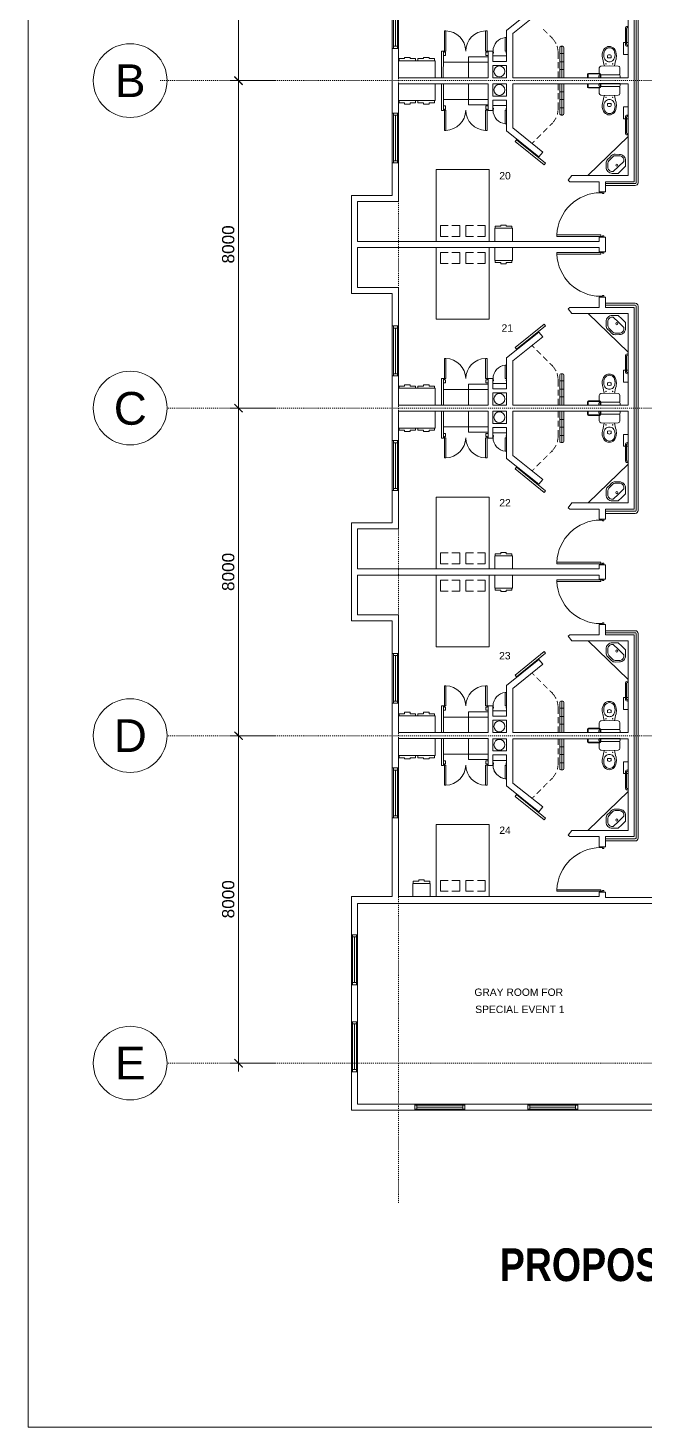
# Model space of a CAD drawing. Header units: feet. Extents: x 24 to 2788, y 15 to 613.
# Drawn here: x 23.6 to 174.3, y 64 to 405.8 of the extents above; entities that cross this region are included whole.
import ezdxf

# ---------------------------------------------------------------- set-up
doc = ezdxf.new("R2010")
doc.units = ezdxf.units.FT
doc.header["$MEASUREMENT"] = 0
doc.linetypes.add('DASHED', pattern=[0.5, 0.25, -0.25])
doc.layers.get('0').update_dxf_attribs({"color": 255, "lineweight": 0})
for name, color, linetype, lineweight in [('Dimmension', 250, 'Continuous', 0), ('Pluming', 4, 'Continuous', 13), ('Text', 251, 'Continuous', 9)]:
    doc.layers.add(name, color=color, linetype=linetype, lineweight=lineweight)
doc.layers.add('Doors', color=7, linetype='Continuous')
doc.layers.add('Grid', color=1, linetype='Continuous')
doc.styles.add('arrial', font='ARIALNB.TTF')
doc.styles.add('PDF Arial', font='arial.ttf')

# ---------------------------------------------------------------- blocks, each defined once
blk = doc.blocks.new('Toilet')
at = {"layer": 'Pluming', "lineweight": 0}
blk.add_line((-0.256, 0), (0.256, 0), dxfattribs=at)
for points in [[(-0.126, 0.712, 0.180883), (-0.183, 0.539, 0.034528), (-0.171, 0.457, 0.017331), (-0.131, 0.289)], [(0.126, 0.518, 0.165153), (0.106, 0.667, 0.571941), (-0.119, 0.667, 0.179597), (-0.142, 0.517, 0.068995), (-0.119, 0.452, 0.250971), (-0.028, 0.39, 0.054511), (0.011, 0.39, 0.25088), (0.103, 0.452, 0.068995), (0.126, 0.518)], [(0.114, 0.289, 0.017331), (0.154, 0.457, 0.011626), (0.164, 0.538, 0.180908), (0.107, 0.711, 0.440691), (-0.127, 0.711)], [(0.038, 0.523, 0.236067), (0.025, 0.548, 0.353499), (-0.044, 0.548, 0.236042), (-0.057, 0.523), (-0.057, 0.502, 0.380629), (-0.044, 0.487, 0.058069), (0.025, 0.487)], [(0.038, 0.523), (0.038, 0.502, -0.380629), (0.025, 0.487)], [(-0.542, 0), (-0.542, 0.07, -0.414214), (-0.506, 0.106), (-0.252, 0.106)], [(-0.529, 0), (-0.529, 0.07, -0.414214), (-0.506, 0.093), (-0.252, 0.093)], [(-0.256, 0.108, 0.237145), (-0.239, 0.074, 0.191995), (-0.235, 0.072, 0.414213), (-0.263, 0.044)], [(0.224, 0.072, 0.191995), (0.229, 0.074, 0.3575), (0.248, 0.104), (0.248, 0.239, 0.401104), (0.205, 0.284), (-0.006, 0.292), (-0.214, 0.284, 0.401077), (-0.256, 0.239)], [(-0.218, 0), (-0.218, 0.07, 0.414214), (-0.254, 0.106)], [(-0.231, 0), (-0.231, 0.07, 0.414214), (-0.254, 0.093)], [(0.258, 0), (0.258, 0.044, 0.414213), (0.231, 0.072), (-0.227, 0.072)]]:
    blk.add_lwpolyline(points, format="xyb", dxfattribs=at)
for points in [[(-0.263, 0), (-0.262, 0.046)], [(-0.256, 0.106), (-0.256, 0.241)], [(-0.235, 0.072), (0.226, 0.072)]]:
    blk.add_lwpolyline(points, dxfattribs=at)
for centre in [(-0.089, 0.337), (0.072, 0.337)]:
    blk.add_circle(centre, 0.00635, dxfattribs=at)
blk = doc.blocks.new('accessible Hand')
at = {"layer": 'Pluming', "lineweight": 0}
for points in [[(0.11, 0.688), (0.095, 0.688)], [(0.047, 0.639), (0.047, 0.25)], [(0.072, 0.639), (0.072, 0.25)], [(0.11, 0.658), (0.091, 0.658)], [(0.091, 0.231), (0.11, 0.231)], [(0.095, 0.201), (0.11, 0.201)]]:
    blk.add_lwpolyline(points, dxfattribs=at)
blk.add_lwpolyline([(0, 0.292), (0, 0), (0.11, 0), (0.11, 0.292)], close=True, dxfattribs=at)
for centre, radius, start, end in [((0.095, 0.639), 0.0487, 90, 180), ((0.091, 0.639), 0.0191, 90, 180), ((0.095, 0.25), 0.0487, 180.0055, 270), ((0.091, 0.25), 0.0191, 180.0056, 269.9999)]:
    blk.add_arc(centre, radius, start, end, dxfattribs=at)
blk = doc.blocks.new('Small Door')
at = {"layer": 'Doors', "lineweight": 0}
blk.add_lwpolyline([(-0.004, 0.055), (-0.004, 0.385), (-0.034, 0.385), (-0.034, 0.055)], close=True, dxfattribs=at)
for points in [[(-0.339, 0), (-0.322, 0), (-0.322, 0.025), (-0.33, 0.025), (-0.33, 0.055), (-0.339, 0.055)], [(0, 0), (-0.013, 0), (-0.013, 0.025), (-0.004, 0.025), (-0.004, 0.055), (0, 0.055)]]:
    blk.add_lwpolyline(points, dxfattribs=at)
blk.add_arc((0.003, 0.054), 0.333, 96.3462, 179.842, dxfattribs=at)
blk = doc.blocks.new('Two Doors')
at = {"layer": 'Doors', "lineweight": 0}
for points in [[(-0.485, 0), (-0.485, 0.491), (-0.519, 0.491), (-0.519, 0)], [(0.485, 0), (0.485, 0.491), (0.519, 0.491), (0.519, 0)], [(0.544, 0), (0.519, 0), (0.519, -0.03), (0.493, -0.03), (0.493, -0.106), (0.544, -0.106)]]:
    blk.add_lwpolyline(points, close=True, dxfattribs=at)
blk.add_lwpolyline([(0.485, 0.491, 0.401509), (0, 0, 0.401481), (-0.485, 0.491)], format="xyb", dxfattribs=at)
blk.add_lwpolyline([(-0.544, -0.106), (-0.497, -0.106), (-0.497, -0.03), (-0.519, -0.03), (-0.519, 0), (-0.544, 0), (-0.544, -0.106)], dxfattribs=at)
blk = doc.blocks.new('Sink')
at = {"layer": 'Pluming', "lineweight": 0}
blk.add_lwpolyline([(-0.225, -0.135), (-0.174, -0.186), (-0.128, -0.233, 0.20163), (-0.038, -0.268), (0.063, -0.264, 0.196173), (0.169, -0.219, 0.201655), (0.212, -0.111), (0.212, -0.111), (0.21, 0.028), (0.121, 0.116), (0.032, 0.201), (-0.112, 0.201), (-0.112, 0.201, 0.201655), (-0.22, 0.156, 0.196173), (-0.262, 0.051), (-0.262, -0.047, 0.201655), (-0.225, -0.136)], format="xyb", dxfattribs=at)
blk.add_lwpolyline([(-0.098, -0.207, 0.20163), (-0.038, -0.231), (0.063, -0.231, 0.196173), (0.138, -0.198, 0.201654), (0.169, -0.121), (0.167, -0.091), (0.04, 0.036), (-0.087, 0.159), (-0.112, 0.159, 0.201654), (-0.189, 0.126, 0.196173), (-0.22, 0.051), (-0.22, -0.047, 0.201655), (-0.195, -0.106), (-0.149, -0.156)], format="xyb", close=True, dxfattribs=at)
blk.add_circle((0, 0), 0.0275, dxfattribs=at)
blk = doc.blocks.new('Door')
at = {"layer": 'Doors', "lineweight": 5}
for points in [[(-0.059, 0.08), (-0.021, 0.08), (-0.021, 1.152), (-0.059, 1.152)], [(-1.109, 0), (-1.071, 0), (-1.071, 0.038), (-1.088, 0.038), (-1.088, 0.08), (-1.109, 0.08)], [(0, 0), (-0.038, 0), (-0.038, 0.038), (-0.021, 0.038), (-0.021, 0.08), (0, 0.08)]]:
    blk.add_lwpolyline(points, close=True, dxfattribs=at)
blk.add_arc((-0.015, 0.079), 1.073, 92.3612, 179.9488, dxfattribs=at)

msp = doc.modelspace()

# ---------------------------------------------------------------- linework, layer by layer
at = {"color": 255, "lineweight": 0, "transparency": 33554559}
for p, q in [((125.06, 399.1), (125.02, 393.64)), ((112.83, 385), (112.83, 372.81)), ((113.84, 333.01), (113.84, 320.82)), ((112.83, 304.99), (112.83, 292.8)), ((113.84, 253), (113.84, 240.81)), ((113.84, 225.02), (113.84, 212.82)), ((103.85, 184.25), (103.85, 172.05)), ((102.83, 162.99), (102.83, 150.8)), ((130.27, 142.63), (118.08, 142.63))]:
    msp.add_line(p, q, dxfattribs=at)
at = {"color": 255, "lineweight": 0}
msp.add_lwpolyline([(23.64, 586.31), (659.47, 586.31), (659.47, 64), (23.64, 64)], close=True, dxfattribs=at)
at = {"color": 255, "lineweight": 0, "transparency": 33554559}
for points in [[(253.97, 152.88), (253.97, 151.39), (246.1, 151.39), (246.1, 141.4), (222.09, 141.4), (222.09, 151.39), (194.83, 151.39), (194.83, 141.4), (102.58, 141.4), (102.58, 193.64), (112.57, 193.64), (112.57, 260.92), (102.58, 260.92), (102.58, 284.88), (112.57, 284.88), (112.57, 340.89), (102.58, 340.89), (102.58, 364.89), (112.57, 364.89), (112.57, 432.17), (102.58, 432.17), (102.58, 484.41), (145.64, 484.41)], [(171.59, 417.56), (171.59, 368.24), (164.6, 368.24), (164.6, 365.74), (163.08, 365.74), (163.08, 368.24), (155.88, 368.24), (155.46, 368.58), (156.39, 369.76), (170.11, 369.76), (170.11, 392.16), (141.99, 392.16), (141.99, 381.36), (149.28, 375.48), (148.35, 374.33), (140.47, 380.64), (140.47, 388.18), (137.08, 388.18), (137.08, 385.64), (135.94, 385.64), (135.94, 392.16), (114.1, 392.16), (123.03, 392.16), (123.03, 388.05), (114.1, 388.05)], [(149.28, 410.32), (141.99, 404.44), (141.99, 393.64), (170.11, 393.64), (170.11, 416.04)], [(112.57, 400.79), (114.1, 400.79), (114.1, 393.64), (135.94, 393.64), (135.94, 400.16), (137.08, 400.16), (137.08, 397.62), (140.47, 397.62), (140.47, 405.16), (148.35, 411.51)], [(112.83, 401.35), (112.83, 412.99)], [(113.33, 412.48), (113.33, 401.35)], [(113.84, 400.79), (113.84, 412.99)], [(114.1, 400.79), (114.1, 412.99)], [(151.48, 403.29), (151.65, 403.42)], [(113.84, 401.35), (112.83, 401.35), (112.83, 400.79)], [(124.55, 393.64), (124.55, 400.16), (125.06, 400.16)], [(152.58, 402.11), (152.41, 401.98)], [(152.71, 401.3), (152.88, 401.35)], [(153.98, 401.3), (153.98, 393.68)], [(154.48, 393.68), (154.48, 400.96)], [(123.03, 393.64), (123.03, 397.79), (114.1, 397.79)], [(118.24, 397.79), (118.24, 398.3), (116.89, 398.3), (116.89, 398.59), (115.58, 398.59), (115.58, 398.3), (114.22, 398.3), (114.22, 397.79)], [(118.84, 397.79), (118.84, 398.3), (120.19, 398.3), (120.19, 398.59), (121.55, 398.59), (121.55, 398.3), (122.9, 398.3), (122.9, 397.79)], [(135.94, 397.45), (125.06, 397.45)], [(135.94, 398.76), (131.16, 398.76), (131.16, 393.64)], [(140.47, 398.97), (137.08, 398.97)], [(154.48, 399.57), (153.47, 399.57)], [(154.48, 397.54), (153.47, 397.54)], [(154.48, 395.67), (153.47, 395.67)], [(114.1, 392.16), (114.1, 363.41), (104.06, 363.41), (104.06, 353.63), (163.08, 353.63), (163.08, 354.65), (164.6, 354.65), (164.6, 351.13), (163.08, 351.13), (163.08, 352.15), (104.06, 352.15), (104.06, 342.41), (114.1, 342.41), (114.1, 313.67), (135.94, 313.67), (135.94, 320.14), (137.08, 320.14), (137.08, 317.65), (140.47, 317.65), (140.47, 325.18), (148.35, 331.49), (149.28, 330.31), (141.99, 324.46), (141.99, 313.67), (170.11, 313.67), (170.11, 336.06), (156.39, 336.06), (155.46, 337.21), (155.88, 337.54), (163.08, 337.54), (163.08, 340.04), (164.6, 340.04), (164.6, 337.54), (171.59, 337.54), (171.59, 288.27), (164.6, 288.27), (164.6, 285.77), (163.08, 285.77), (163.08, 288.27), (155.88, 288.27), (155.46, 288.56), (156.39, 289.75), (170.11, 289.75), (170.11, 312.14), (141.99, 312.14), (141.99, 301.35), (149.28, 295.46), (148.35, 294.32), (140.47, 300.63), (140.47, 308.16), (137.08, 308.16), (137.08, 305.62), (135.94, 305.62), (135.94, 312.14), (114.1, 312.14), (114.1, 304.99), (112.57, 304.99)], [(124.55, 392.16), (124.55, 385.64), (125.06, 385.64), (125.06, 392.16)], [(135.94, 387.04), (131.16, 387.04), (131.16, 392.16)], [(153.17, 392.16), (152.96, 392.16)], [(154.48, 390.17), (153.47, 390.17)], [(153.98, 384.54), (153.98, 392.16)], [(154.48, 392.16), (154.48, 384.88)], [(118.24, 388.05), (118.24, 387.54), (116.89, 387.54), (116.89, 387.21), (115.58, 387.21), (115.58, 387.54), (114.22, 387.54), (114.22, 388.05)], [(118.84, 388.05), (118.84, 387.54), (120.19, 387.54), (120.19, 387.21), (121.55, 387.21), (121.55, 387.54), (122.9, 387.54), (122.9, 388.05)], [(135.94, 388.35), (125.06, 388.35)], [(140.47, 386.87), (137.08, 386.87)], [(154.48, 388.31), (153.47, 388.31)], [(154.48, 386.27), (153.47, 386.27)], [(114.1, 385), (112.57, 385)], [(112.83, 384.5), (113.84, 384.5)], [(113.33, 384.5), (113.33, 373.32)], [(113.84, 372.81), (113.84, 385)], [(151.65, 382.38), (151.48, 382.55)], [(170.11, 379.25), (160.41, 369.8)], [(114.1, 372.81), (112.57, 372.81)], [(113.84, 373.32), (112.83, 373.32)], [(164.56, 367.29), (171.84, 367.29)], [(126.2, 357.57), (124.3, 357.57), (124.3, 354.86), (126.2, 354.86)], [(127.14, 354.86), (129.08, 354.86), (129.08, 357.57), (127.14, 357.57)], [(132.38, 357.57), (130.48, 357.57), (130.48, 354.86), (132.38, 354.86)], [(133.36, 354.86), (135.26, 354.86), (135.26, 357.57), (133.36, 357.57)], [(141.91, 353.63), (141.91, 356.85), (137.59, 356.85), (137.59, 353.63)], [(137.72, 356.85), (137.72, 357.36), (139.07, 357.36), (139.07, 357.65), (140.39, 357.65), (140.39, 357.36), (141.74, 357.36), (141.74, 356.85)], [(126.2, 348.26), (124.3, 348.26), (124.3, 350.92), (126.2, 350.92)], [(127.14, 350.92), (129.08, 350.92), (129.08, 348.26), (127.14, 348.26)], [(132.38, 348.26), (130.48, 348.26), (130.48, 350.92), (132.38, 350.92)], [(133.36, 350.92), (135.26, 350.92), (135.26, 348.26), (133.36, 348.26)], [(137.72, 348.98), (137.72, 348.47), (139.07, 348.47), (139.07, 348.13), (140.39, 348.13), (140.39, 348.47), (141.74, 348.47), (141.74, 348.98)], [(170.11, 326.58), (160.41, 336.02)], [(112.57, 333.01), (114.1, 333.01)], [(112.83, 320.82), (112.83, 333.01)], [(113.84, 332.46), (112.83, 332.46)], [(113.33, 321.33), (113.33, 332.46)], [(112.83, 321.33), (113.84, 321.33)], [(151.65, 323.4), (151.48, 323.28)], [(152.58, 322.09), (152.41, 322.01)], [(152.71, 321.29), (152.88, 321.37)], [(153.98, 321.29), (153.98, 313.67)], [(112.57, 320.82), (114.1, 320.82)], [(118.24, 317.77), (118.24, 318.28), (116.89, 318.28), (116.89, 318.58), (115.58, 318.58), (115.58, 318.28), (114.22, 318.28), (114.22, 317.77)], [(118.84, 317.77), (118.84, 318.28), (120.19, 318.28), (120.19, 318.58), (121.55, 318.58), (121.55, 318.28), (122.9, 318.28), (122.9, 317.77)], [(124.55, 313.67), (124.55, 320.14), (125.06, 320.14), (125.06, 313.67)], [(135.94, 318.75), (131.16, 318.75), (131.16, 313.67)], [(140.47, 318.96), (137.08, 318.96)], [(154.48, 319.55), (153.47, 319.55)], [(154.48, 313.67), (154.48, 320.95)], [(123.03, 313.67), (123.03, 317.77), (114.1, 317.77)], [(135.94, 317.44), (125.06, 317.44)], [(154.48, 317.52), (153.47, 317.52)], [(154.48, 315.66), (153.47, 315.66)], [(123.03, 312.14), (123.03, 308.04), (114.1, 308.04), (114.1, 312.14)], [(124.55, 312.14), (124.55, 305.62), (125.06, 305.62), (125.06, 312.14)], [(135.94, 307.06), (131.16, 307.06), (131.16, 312.14)], [(153.98, 304.52), (153.98, 312.14)], [(154.48, 312.14), (154.48, 304.86)], [(118.24, 308.04), (118.24, 307.53), (116.89, 307.53), (116.89, 307.19), (115.58, 307.19), (115.58, 307.53), (114.22, 307.53), (114.22, 308.04)], [(118.84, 308.04), (118.84, 307.53), (120.19, 307.53), (120.19, 307.19), (121.55, 307.19), (121.55, 307.53), (122.9, 307.53), (122.9, 308.04)], [(135.94, 308.38), (125.06, 308.38)], [(154.48, 310.15), (153.47, 310.15)], [(154.48, 308.29), (153.47, 308.29)], [(114.1, 304.99), (114.1, 292.8), (112.57, 292.8)], [(112.83, 304.48), (113.84, 304.48)], [(113.33, 304.48), (113.33, 293.3)], [(113.84, 292.8), (113.84, 304.99)], [(140.47, 306.85), (137.08, 306.85)], [(154.48, 306.26), (153.47, 306.26)], [(151.65, 302.36), (151.48, 302.53)], [(170.11, 299.23), (160.41, 289.79)], [(137.08, 225.65), (137.08, 228.19), (140.47, 228.19), (140.47, 220.61), (148.35, 214.3), (149.28, 215.49), (141.99, 221.33), (141.99, 232.13), (170.11, 232.13), (170.11, 209.73), (156.39, 209.73), (155.46, 208.59), (155.88, 208.25), (163.08, 208.25), (163.08, 205.75), (164.6, 205.75), (164.6, 208.25), (171.59, 208.25), (171.59, 257.53), (164.6, 257.53), (164.6, 260.03), (163.08, 260.03), (163.08, 257.53), (155.88, 257.53), (155.46, 257.23), (156.39, 256.05), (170.11, 256.05), (170.11, 233.65), (141.99, 233.65), (141.99, 244.45), (149.28, 250.33), (148.35, 251.48), (140.47, 245.17), (140.47, 237.63), (137.08, 237.63), (137.08, 240.17), (135.94, 240.17), (135.94, 233.65), (114.1, 233.65), (114.1, 262.4), (104.06, 262.4), (104.06, 272.14), (163.08, 272.14), (163.08, 271.16), (164.6, 271.16), (164.6, 274.63), (163.08, 274.63), (163.08, 273.66), (104.06, 273.66), (104.06, 283.4), (114.1, 283.4), (114.1, 292.8)], [(113.84, 293.3), (112.83, 293.3)], [(164.6, 287.21), (171.88, 287.21)], [(126.2, 277.55), (124.3, 277.55), (124.3, 274.89), (126.2, 274.89)], [(127.14, 274.89), (129.08, 274.89), (129.08, 277.55), (127.14, 277.55)], [(132.38, 277.55), (130.48, 277.55), (130.48, 274.89), (132.38, 274.89)], [(133.36, 274.89), (135.26, 274.89), (135.26, 277.55), (133.36, 277.55)], [(137.72, 276.84), (137.72, 277.34), (139.07, 277.34), (139.07, 277.68), (140.39, 277.68), (140.39, 277.34), (141.74, 277.34), (141.74, 276.84)], [(141.91, 273.66), (141.91, 276.84), (137.59, 276.84), (137.59, 273.66)], [(126.2, 268.24), (124.3, 268.24), (124.3, 270.91), (126.2, 270.91)], [(127.14, 270.91), (129.08, 270.91), (129.08, 268.24), (127.14, 268.24)], [(132.38, 268.24), (130.48, 268.24), (130.48, 270.91), (132.38, 270.91)], [(133.36, 270.91), (135.26, 270.91), (135.26, 268.24), (133.36, 268.24)], [(141.91, 272.14), (141.91, 268.96), (137.59, 268.96), (137.59, 272.14)], [(137.72, 268.96), (137.72, 268.45), (139.07, 268.45), (139.07, 268.11), (140.39, 268.11), (140.39, 268.45), (141.74, 268.45), (141.74, 268.96)], [(114.1, 253), (112.57, 253)], [(112.83, 240.81), (112.83, 253)], [(170.11, 246.61), (160.41, 256.05)], [(113.84, 252.49), (112.83, 252.49)], [(113.33, 241.32), (113.33, 252.49)], [(151.65, 243.43), (151.48, 243.26)], [(114.1, 240.81), (112.57, 240.81)], [(112.83, 241.32), (113.84, 241.32)], [(124.55, 233.65), (124.55, 240.17), (125.06, 240.17), (125.06, 233.65)], [(152.58, 242.08), (152.41, 241.99)], [(152.71, 241.27), (152.88, 241.36)], [(154.48, 239.58), (153.47, 239.58)], [(153.98, 241.32), (153.98, 233.69)], [(154.48, 233.69), (154.48, 240.98)], [(123.03, 233.65), (123.03, 237.76), (114.1, 237.76)], [(118.24, 237.76), (118.24, 238.27), (116.89, 238.27), (116.89, 238.61), (115.58, 238.61), (115.58, 238.27), (114.22, 238.27), (114.22, 237.76)], [(118.84, 237.76), (118.84, 238.27), (120.19, 238.27), (120.19, 238.61), (121.55, 238.61), (121.55, 238.27), (122.9, 238.27), (122.9, 237.76)], [(135.94, 237.42), (125.06, 237.42)], [(135.94, 238.73), (131.16, 238.73), (131.16, 233.65)], [(140.47, 238.94), (137.08, 238.94)], [(154.48, 237.55), (153.47, 237.55)], [(154.48, 235.68), (153.47, 235.68)], [(123.03, 232.17), (123.03, 228.02), (114.1, 228.02)], [(137.08, 226.16), (137.25, 226.16), (137.25, 225.95), (137.17, 225.95), (137.17, 225.65), (135.94, 225.65), (135.94, 232.17), (114.1, 232.17), (114.1, 193.64), (163.08, 193.64), (163.08, 194.66), (164.6, 194.66), (164.6, 193.39), (181.24, 193.39)], [(124.55, 232.13), (124.55, 225.65), (125.06, 225.65), (125.06, 232.13)], [(135.94, 227.05), (131.16, 227.05), (131.16, 232.13)], [(137.08, 232.17), (137.08, 229.16), (140.47, 229.16), (140.47, 232.13), (137.08, 232.13)], [(154.48, 230.18), (153.47, 230.18)], [(153.98, 224.55), (153.98, 232.17)], [(154.48, 232.17), (154.48, 224.89)], [(118.24, 228.02), (118.24, 227.51), (116.89, 227.51), (116.89, 227.22), (115.58, 227.22), (115.58, 227.51), (114.22, 227.51), (114.22, 228.02)], [(118.84, 228.02), (118.84, 227.51), (120.19, 227.51), (120.19, 227.22), (121.55, 227.22), (121.55, 227.51), (122.9, 227.51), (122.9, 228.02)], [(135.94, 228.36), (125.06, 228.36)], [(140.47, 226.84), (137.08, 226.84)], [(140.47, 226.16), (140.34, 226.16), (140.34, 225.95), (140.43, 225.95), (140.43, 222.35), (140.13, 222.35), (140.13, 225.65), (140.47, 225.65)], [(154.48, 228.32), (153.47, 228.32)], [(154.48, 226.29), (153.47, 226.29)], [(114.1, 225.02), (112.57, 225.02)], [(112.83, 212.82), (112.83, 225.02)], [(113.84, 224.47), (112.83, 224.47)], [(113.33, 213.33), (113.33, 224.47)], [(138.14, 223.32), (137.89, 223.58), (137.46, 224.21), (137.25, 224.89), (137.25, 224.93)], [(140.43, 222.35), (139.71, 222.43), (138.99, 222.69), (138.9, 222.77)], [(151.65, 222.39), (151.48, 222.52)], [(170.11, 219.26), (160.41, 209.82)], [(112.57, 212.82), (114.1, 212.82)], [(112.83, 213.33), (113.84, 213.33)], [(164.6, 207.19), (171.88, 207.19)], [(117.57, 193.64), (117.57, 196.82), (121.84, 196.82), (121.84, 193.64)], [(121.72, 196.82), (121.72, 197.33), (120.36, 197.33), (120.36, 197.67), (119.05, 197.67), (119.05, 197.33), (117.69, 197.33), (117.69, 196.82)], [(126.2, 197.54), (124.3, 197.54), (124.3, 194.87), (126.2, 194.87)], [(127.14, 194.87), (129.08, 194.87), (129.08, 197.54), (127.14, 197.54)], [(132.38, 197.54), (130.48, 197.54), (130.48, 194.87), (132.38, 194.87)], [(133.36, 194.87), (135.26, 194.87), (135.26, 197.54), (133.36, 197.54)], [(181.24, 191.91), (104.06, 191.91), (104.06, 142.88), (193.35, 142.88)], [(104.06, 184.25), (102.58, 184.25)], [(102.83, 172.05), (102.83, 184.25)], [(103.85, 183.74), (102.83, 183.74)], [(103.34, 172.56), (103.34, 183.74)], [(102.58, 172.05), (104.06, 172.05)], [(102.83, 172.56), (103.85, 172.56)], [(102.58, 162.99), (104.06, 162.99)], [(102.83, 162.49), (103.85, 162.49)], [(103.34, 162.49), (103.34, 151.31)], [(103.85, 150.8), (103.85, 162.99)], [(104.06, 150.8), (102.58, 150.8)], [(103.85, 151.31), (102.83, 151.31)], [(118.08, 142.88), (118.08, 141.4)], [(118.08, 141.66), (130.27, 141.66)], [(118.58, 141.66), (118.58, 142.63)], [(129.76, 142.12), (118.58, 142.12)], [(129.76, 142.63), (129.76, 141.66)], [(130.27, 141.4), (130.27, 142.88)], [(145.64, 141.4), (145.64, 142.88)], [(145.64, 141.66), (157.83, 141.66), (157.83, 142.63), (145.64, 142.63)], [(146.14, 141.66), (146.14, 142.63)], [(157.32, 142.12), (146.14, 142.12)], [(157.32, 142.63), (157.32, 141.66)], [(157.83, 141.4), (157.83, 142.88)]]:
    msp.add_lwpolyline(points, dxfattribs=at)
for points in [[(159.73, 418.58), (171.88, 418.58, -0.414214), (172.58, 417.88), (172.58, 367.96, -0.363166), (171.84, 367.29)], [(164.6, 367.77), (171.88, 367.77, 0.414185), (172.07, 367.96), (172.07, 417.88, 0.414213), (171.88, 418.07), (159.73, 418.07)], [(154.17, 401.32), (153.83, 401.32, 0.414214), (153.47, 400.96), (153.47, 393.68)], [(154.17, 384.52), (153.83, 384.52, -0.414214), (153.47, 384.88), (153.47, 392.16)], [(164.6, 338.56), (171.88, 338.56, -0.414214), (172.58, 337.86), (172.58, 287.91, -0.414186), (171.88, 287.21)], [(164.6, 287.72), (171.88, 287.72, 0.414185), (172.07, 287.91), (172.07, 337.86, 0.414213), (171.88, 338.05), (164.6, 338.05)], [(154.17, 321.31), (153.83, 321.31, 0.414214), (153.47, 320.95), (153.47, 313.67)], [(154.17, 304.5), (153.83, 304.5, -0.414214), (153.47, 304.86), (153.47, 312.14)], [(164.6, 258.55), (171.88, 258.55, -0.414214), (172.58, 257.85), (172.58, 207.89, -0.414186), (171.88, 207.19)], [(164.6, 207.7), (171.88, 207.7, 0.414185), (172.07, 207.89), (172.07, 257.85, 0.414213), (171.88, 258.04), (164.6, 258.04)], [(154.17, 241.34), (153.83, 241.34, 0.414214), (153.47, 240.98), (153.47, 233.69)], [(154.17, 224.53), (153.83, 224.53, -0.414214), (153.47, 224.89), (153.47, 232.17)]]:
    msp.add_lwpolyline(points, format="xyb", dxfattribs=at)
for points, const_width in [([(152.49, 402.06), (152.07, 402.74), (151.56, 403.36)], 0.188), ([(153.07, 399.74), (152.98, 400.54), (152.81, 401.32)], 0.211), ([(153.07, 386.06), (152.98, 385.28), (152.83, 384.58)], 0.215), ([(152.49, 322.05), (152.07, 322.75), (151.56, 323.34)], 0.211), ([(153.07, 319.72), (152.98, 320.55), (152.81, 321.31)], 0.215), ([(153.07, 306.05), (152.98, 305.26), (152.83, 304.59)], 0.215), ([(153.07, 239.75), (152.98, 240.53), (152.81, 241.32)], 0.215), ([(153.07, 226.07), (152.98, 225.25), (152.83, 224.57)], 0.215), ([(152.62, 223.79), (152.49, 223.75), (152.07, 223.07), (151.75, 222.67)], 0.188)]:
    msp.add_lwpolyline(points, dxfattribs=dict(at, const_width=const_width))
for points in [[(140.47, 396.65), (140.47, 393.64), (137.08, 393.64), (137.08, 396.65)], [(140.47, 389.15), (140.47, 392.16), (137.08, 392.16), (137.08, 389.15)], [(149.66, 372.35), (150, 372.77), (142.88, 378.48), (142.55, 378.06)], [(137.59, 352.15), (141.91, 352.15), (141.91, 348.98), (137.59, 348.98)], [(149.66, 333.44), (150, 333.06), (142.88, 327.3), (142.55, 327.72)], [(140.47, 316.63), (140.47, 313.67), (137.08, 313.67), (137.08, 316.63)], [(140.47, 309.14), (140.47, 312.14), (137.08, 312.14), (137.08, 309.14)], [(149.66, 292.33), (150, 292.75), (142.88, 298.51), (142.55, 298.09)], [(149.66, 253.47), (150, 253.04), (142.88, 247.28), (142.55, 247.71)], [(140.47, 236.66), (140.47, 233.65), (137.08, 233.65), (137.08, 236.66)], [(149.66, 212.36), (150, 212.74), (142.88, 218.5), (142.55, 218.07)]]:
    msp.add_lwpolyline(points, close=True, dxfattribs=at)
at = {"color": 255, "lineweight": 0, "ltscale": 0.190512, "transparency": 33554559}
for points in [[(123.24, 371.2), (123.24, 353.63), (136.19, 353.63), (136.19, 371.2), (123.24, 371.2)], [(123.24, 334.62), (123.24, 352.15), (136.19, 352.15), (136.19, 334.62), (123.24, 334.62)], [(123.24, 291.19), (123.24, 273.66), (136.19, 273.66), (136.19, 291.19), (123.24, 291.19)], [(123.24, 254.61), (123.24, 272.14), (136.19, 272.14), (136.19, 254.61), (123.24, 254.61)], [(123.24, 211.17), (123.24, 193.64), (136.19, 193.64), (136.19, 211.17), (123.24, 211.17)]]:
    msp.add_lwpolyline(points, dxfattribs=at)
at = {"color": 255, "lineweight": 0, "transparency": 33554559}
for centre in [(138.71, 395.19), (138.71, 390.66), (138.71, 315.17), (138.71, 310.68), (138.71, 235.16), (138.71, 230.67)]:
    msp.add_circle(centre, 1.33, dxfattribs=at)
for centre, start, end in [((154.12, 400.96), 0, 89.9945), ((154.12, 384.88), 270.0055, 360), ((154.12, 320.95), 0, 89.9945), ((154.12, 304.86), 270.0055, 360), ((154.12, 240.98), 0, 89.9945), ((154.12, 224.89), 270.0055, 360)]:
    msp.add_arc(centre, 0.36, start, end, dxfattribs=at)
for points in [[(149.45, 405.58), (149.32, 405.45), (150.5, 404.52)], [(149.32, 405.45), (150.5, 404.52), (150.38, 404.39)], [(151.05, 404.01), (150.89, 403.84), (151.65, 403.42)], [(150.89, 403.84), (151.65, 403.42), (151.48, 403.29)], [(153.17, 399.74), (152.96, 399.74), (153.17, 398.21)], [(152.96, 399.74), (153.17, 398.21), (152.96, 398.21)], [(153.17, 397.45), (152.96, 397.45), (153.17, 395.97)], [(152.96, 397.45), (153.17, 395.97), (152.96, 395.97)], [(153.17, 395.21), (152.96, 395.21), (153.17, 393.64)], [(152.96, 395.21), (153.17, 393.64), (152.96, 393.64)], [(153.17, 390.59), (152.96, 390.59), (153.17, 392.16)], [(152.96, 390.59), (153.17, 392.16), (152.96, 392.16)], [(153.17, 388.35), (152.96, 388.35), (153.17, 389.87)], [(152.96, 388.35), (153.17, 389.87), (152.96, 389.87)], [(153.17, 386.06), (152.96, 386.06), (153.17, 387.63)], [(152.96, 386.06), (153.17, 387.63), (152.96, 387.63)], [(151.99, 383.14), (151.82, 382.63), (151.69, 382.76)], [(152.16, 383.01), (151.99, 383.14), (151.82, 382.63)], [(152.41, 383.78), (152.16, 383.01), (151.99, 383.14)], [(152.58, 383.69), (152.41, 383.78), (152.16, 383.01)], [(152.45, 383.95), (152.58, 383.69), (152.41, 383.78)], [(152.66, 383.86), (152.45, 383.95), (152.58, 383.69)], [(147.71, 378.78), (148.94, 379.67), (148.77, 379.84)], [(147.88, 378.61), (147.71, 378.78), (148.94, 379.67)], [(149.32, 380.35), (150.5, 381.28), (150.38, 381.41)], [(149.45, 380.22), (149.32, 380.35), (150.5, 381.28)], [(150.89, 381.96), (151.65, 382.38), (151.48, 382.55)], [(151.05, 381.79), (150.89, 381.96), (151.65, 382.38)], [(146.61, 377.64), (147.33, 378.1), (147.2, 378.23)], [(146.74, 377.51), (146.61, 377.64), (147.33, 378.1)], [(146.74, 328.32), (146.61, 328.15), (147.33, 327.72)], [(146.61, 328.15), (147.33, 327.72), (147.2, 327.55)], [(147.88, 327.17), (147.71, 327.05), (148.94, 326.11)], [(147.71, 327.05), (148.94, 326.11), (148.77, 325.99)], [(149.45, 325.61), (149.32, 325.44), (150.5, 324.55)], [(149.32, 325.44), (150.5, 324.55), (150.38, 324.38)], [(151.05, 324), (150.89, 323.87), (151.65, 323.4)], [(150.89, 323.87), (151.65, 323.4), (151.48, 323.28)], [(153.17, 319.72), (152.96, 319.72), (153.17, 318.2)], [(152.96, 319.72), (153.17, 318.2), (152.96, 318.2)], [(153.17, 317.44), (152.96, 317.44), (153.17, 315.95)], [(152.96, 317.44), (153.17, 315.95), (152.96, 315.95)], [(153.17, 315.19), (152.96, 315.19), (153.17, 313.67)], [(152.96, 315.19), (153.17, 313.67), (152.96, 313.67)], [(153.17, 310.62), (152.96, 310.62), (153.17, 312.14)], [(152.96, 310.62), (153.17, 312.14), (152.96, 312.14)], [(153.17, 308.38), (152.96, 308.38), (153.17, 309.86)], [(152.96, 308.38), (153.17, 309.86), (152.96, 309.86)], [(153.17, 306.05), (152.96, 306.05), (153.17, 307.61)], [(152.96, 306.05), (153.17, 307.61), (152.96, 307.61)], [(149.32, 300.33), (150.5, 301.26), (150.38, 301.43)], [(149.45, 300.2), (149.32, 300.33), (150.5, 301.26)], [(150.89, 301.94), (151.65, 302.36), (151.48, 302.53)], [(151.05, 301.81), (150.89, 301.94), (151.65, 302.36)], [(151.99, 303.13), (151.82, 302.62), (151.69, 302.74)], [(152.16, 303), (151.99, 303.13), (151.82, 302.62)], [(152.41, 303.8), (152.16, 303), (151.99, 303.13)], [(152.58, 303.72), (152.41, 303.8), (152.16, 303)], [(152.45, 303.93), (152.58, 303.72), (152.41, 303.8)], [(152.66, 303.85), (152.45, 303.93), (152.58, 303.72)], [(146.61, 297.66), (147.33, 298.09), (147.2, 298.21)], [(146.74, 297.5), (146.61, 297.66), (147.33, 298.09)], [(147.71, 298.77), (148.94, 299.7), (148.77, 299.82)], [(147.88, 298.64), (147.71, 298.77), (148.94, 299.7)], [(146.74, 248.3), (146.61, 248.13), (147.33, 247.71)], [(146.61, 248.13), (147.33, 247.71), (147.2, 247.58)], [(147.88, 247.16), (147.71, 247.03), (148.94, 246.1)], [(147.71, 247.03), (148.94, 246.1), (148.77, 245.97)], [(149.45, 245.59), (149.32, 245.46), (150.5, 244.53)], [(149.32, 245.46), (150.5, 244.53), (150.38, 244.36)], [(151.05, 243.98), (150.89, 243.86), (151.65, 243.43)], [(150.89, 243.86), (151.65, 243.43), (151.48, 243.26)], [(151.99, 242.67), (151.65, 243.43), (151.48, 243.26)], [(152.16, 242.8), (151.99, 242.67), (151.65, 243.43)], [(152.41, 241.99), (152.16, 242.8), (151.99, 242.67)], [(152.58, 242.08), (152.41, 241.99), (152.16, 242.8)], [(153.17, 239.75), (152.96, 239.75), (153.17, 238.18)], [(152.96, 239.75), (153.17, 238.18), (152.96, 238.18)], [(153.17, 237.42), (152.96, 237.42), (153.17, 235.94)], [(152.96, 237.42), (153.17, 235.94), (152.96, 235.94)], [(153.17, 235.18), (152.96, 235.18), (153.17, 233.65)], [(152.96, 235.18), (153.17, 233.65), (152.96, 233.65)], [(153.17, 230.6), (152.96, 230.6), (153.17, 232.13)], [(152.96, 230.6), (153.17, 232.13), (152.96, 232.13)], [(153.17, 228.36), (152.96, 228.36), (153.17, 229.84)], [(152.96, 228.36), (153.17, 229.84), (152.96, 229.84)], [(153.17, 226.07), (152.96, 226.07), (153.17, 227.6)], [(152.96, 226.07), (153.17, 227.6), (152.96, 227.6)], [(150.89, 221.93), (151.65, 222.39), (151.48, 222.52)], [(151.05, 221.8), (150.89, 221.93), (151.65, 222.39)], [(147.71, 218.75), (148.94, 219.68), (148.77, 219.81)], [(147.88, 218.62), (147.71, 218.75), (148.94, 219.68)], [(149.32, 220.36), (150.5, 221.29), (150.38, 221.42)], [(149.45, 220.19), (149.32, 220.36), (150.5, 221.29)], [(146.61, 217.65), (147.33, 218.07), (147.2, 218.24)], [(146.74, 217.52), (146.61, 217.65), (147.33, 218.07)]]:
    msp.add_solid(points, dxfattribs=at)
at = {"layer": 'Dimmension', "color": 250, "lineweight": 0}
for points in [[(75.06, 474.93), (75.06, 390.89)], [(75.06, 394.91), (75.06, 310.92)], [(75.06, 314.9), (75.06, 230.9)], [(75.06, 234.88), (75.06, 150.89)], [(83.7, 152.88), (73.03, 152.88)]]:
    msp.add_lwpolyline(points, dxfattribs=at)
for points in [[(73.03, 392.92), (83.7, 392.92)], [(73.03, 312.91), (83.7, 312.91)], [(73.03, 232.89), (83.7, 232.89)]]:
    msp.add_lwpolyline(points, close=True, dxfattribs=at)
at = {"layer": 'Dimmension', "color": 250, "lineweight": 0, "transparency": 33554559}
for points in [[(74.13, 394.02), (73.92, 393.81), (76.16, 391.99)], [(76.16, 391.99), (73.92, 393.81), (74.13, 394.02)], [(73.92, 393.81), (76.16, 391.99), (75.95, 391.78)], [(75.95, 391.78), (76.16, 391.99), (73.92, 393.81)], [(74.13, 314.01), (73.92, 313.79), (76.16, 312.02)], [(76.16, 312.02), (73.92, 313.79), (74.13, 314.01)], [(73.92, 313.79), (76.16, 312.02), (75.95, 311.8)], [(75.95, 311.8), (76.16, 312.02), (73.92, 313.79)], [(74.13, 233.99), (73.92, 233.78), (76.16, 232)], [(76.16, 232), (73.92, 233.78), (74.13, 233.99)], [(73.92, 233.78), (76.16, 232), (75.95, 231.79)], [(75.95, 231.79), (76.16, 232), (73.92, 233.78)], [(74.13, 154.02), (73.92, 153.81), (76.16, 151.99)], [(73.92, 153.81), (76.16, 151.99), (75.95, 151.77)]]:
    msp.add_solid(points, dxfattribs=at)
at = {"layer": 'Grid', "linetype": 'DASHED', "lineweight": 0}
for points in [[(114.1, 118.76), (114.1, 537.88)], [(552.6, 392.92), (55.88, 392.92)], [(552.6, 312.91), (57.62, 312.91)], [(552.6, 232.89), (57.62, 232.89)], [(552.6, 152.88), (57.62, 152.88)]]:
    msp.add_lwpolyline(points, dxfattribs=at)
at = {"layer": 'Grid', "lineweight": 0}
for centre in [(48.58, 392.94), (48.58, 312.93), (48.58, 232.91), (48.58, 152.9)]:
    msp.add_circle(centre, 9, dxfattribs=at)

# ---------------------------------------------------------------- block references
at = {"layer": 'Doors', "color": 255, "lineweight": 0, "transparency": 33554559, "xscale": 10, "yscale": 10, "zscale": 10}
for name, p in [('Two Doors', (130.5, 400.16)), ('Small Door', (140.47, 399.61)), ('Two Doors', (130.5, 320.14)), ('Small Door', (140.47, 319.59)), ('Two Doors', (130.5, 240.17)), ('Small Door', (140.47, 239.62))]:
    msp.add_blockref(name, p, dxfattribs=at)
at = {"layer": 'Doors', "color": 255, "lineweight": 0, "transparency": 33554559, "yscale": 10, "zscale": 10}
for name, p, xscale, rotation in [('Two Doors', (130.5, 385.68), -10, 180), ('Small Door', (140.47, 386.23), -10, 180), ('Door', (164.24, 354.65), -10, 90), ('Door', (164.24, 351.13), 10, 90), ('Two Doors', (130.5, 305.67), -10, 180), ('Small Door', (140.47, 306.22), -10, 180), ('Door', (164.24, 274.68), -10, 90), ('Door', (164.24, 271.16), 10, 90), ('Two Doors', (130.5, 225.69), -10, 180), ('Small Door', (140.47, 226.24), -10, 180), ('Door', (164.24, 194.66), -10, 90)]:
    msp.add_blockref(name, p, dxfattribs=dict(at, xscale=xscale, rotation=rotation))
at = {"layer": 'Pluming', "lineweight": 0, "xscale": 10, "yscale": 10, "zscale": 10}
for name, p in [('accessible Hand', (169.01, 399.31)), ('Toilet', (165.64, 393.64)), ('Sink', (167.38, 333.54)), ('accessible Hand', (169.01, 319.3)), ('Toilet', (165.64, 313.63)), ('Sink', (167.38, 253.57)), ('accessible Hand', (169.01, 239.33)), ('Toilet', (165.64, 233.65))]:
    msp.add_blockref(name, p, dxfattribs=at)
at = {"layer": 'Pluming', "lineweight": 0, "xscale": -10, "yscale": 10, "zscale": 10, "rotation": 180}
for name, p in [('Toilet', (165.64, 392.2)), ('accessible Hand', (169.01, 386.53)), ('Sink', (167.38, 372.28)), ('Toilet', (165.64, 312.19)), ('accessible Hand', (169.01, 306.51)), ('Sink', (167.38, 292.27)), ('Toilet', (165.64, 232.21)), ('accessible Hand', (169.01, 226.54)), ('Sink', (167.38, 212.29))]:
    msp.add_blockref(name, p, dxfattribs=at)

# ---------------------------------------------------------------- texts
at = {"layer": 'Dimmension', "color": 250, "lineweight": 0, "char_height": 3, "attachment_point": 7, "rotation": 90, "style": 'PDF Arial'}
for insert in [(74.05, 348.26), (74.05, 268.24), (74.05, 188.27)]:
    msp.add_mtext('8000', dxfattribs=dict(at, insert=insert))
at = {"layer": 'Grid', "lineweight": 0, "char_height": 8, "attachment_point": 7, "style": 'PDF Arial'}
for s, insert in [('B', (44.88, 388.9)), ('C', (44.58, 308.75)), ('D', (44.58, 228.91)), ('E', (44.88, 148.9))]:
    msp.add_mtext(s, dxfattribs=dict(at, insert=insert))
at = {"layer": 'Text', "lineweight": 30, "style": 'arrial'}
msp.add_text('PROPOSED MEMORY CARE TYPICAL SECOND & THIRD FLOOR PLAN ', height=8, dxfattribs=at).set_placement((138.8, 99.65))
at = {"layer": 'Text', "lineweight": 0, "char_height": 1.8, "attachment_point": 7, "style": 'PDF Arial'}
for s, insert in [('20', (138.69, 368.77)), ('21', (139.24, 331.58)), ('22', (138.69, 288.9)), ('23', (138.65, 251.5)), ('24', (138.69, 208.89)), ('GRAY ROOM FOR', (132.6, 169.3)), ('SPECIAL EVENT 1', (132.81, 165.11))]:
    msp.add_mtext(s, dxfattribs=dict(at, insert=insert))

doc.saveas('drawing.dxf')
